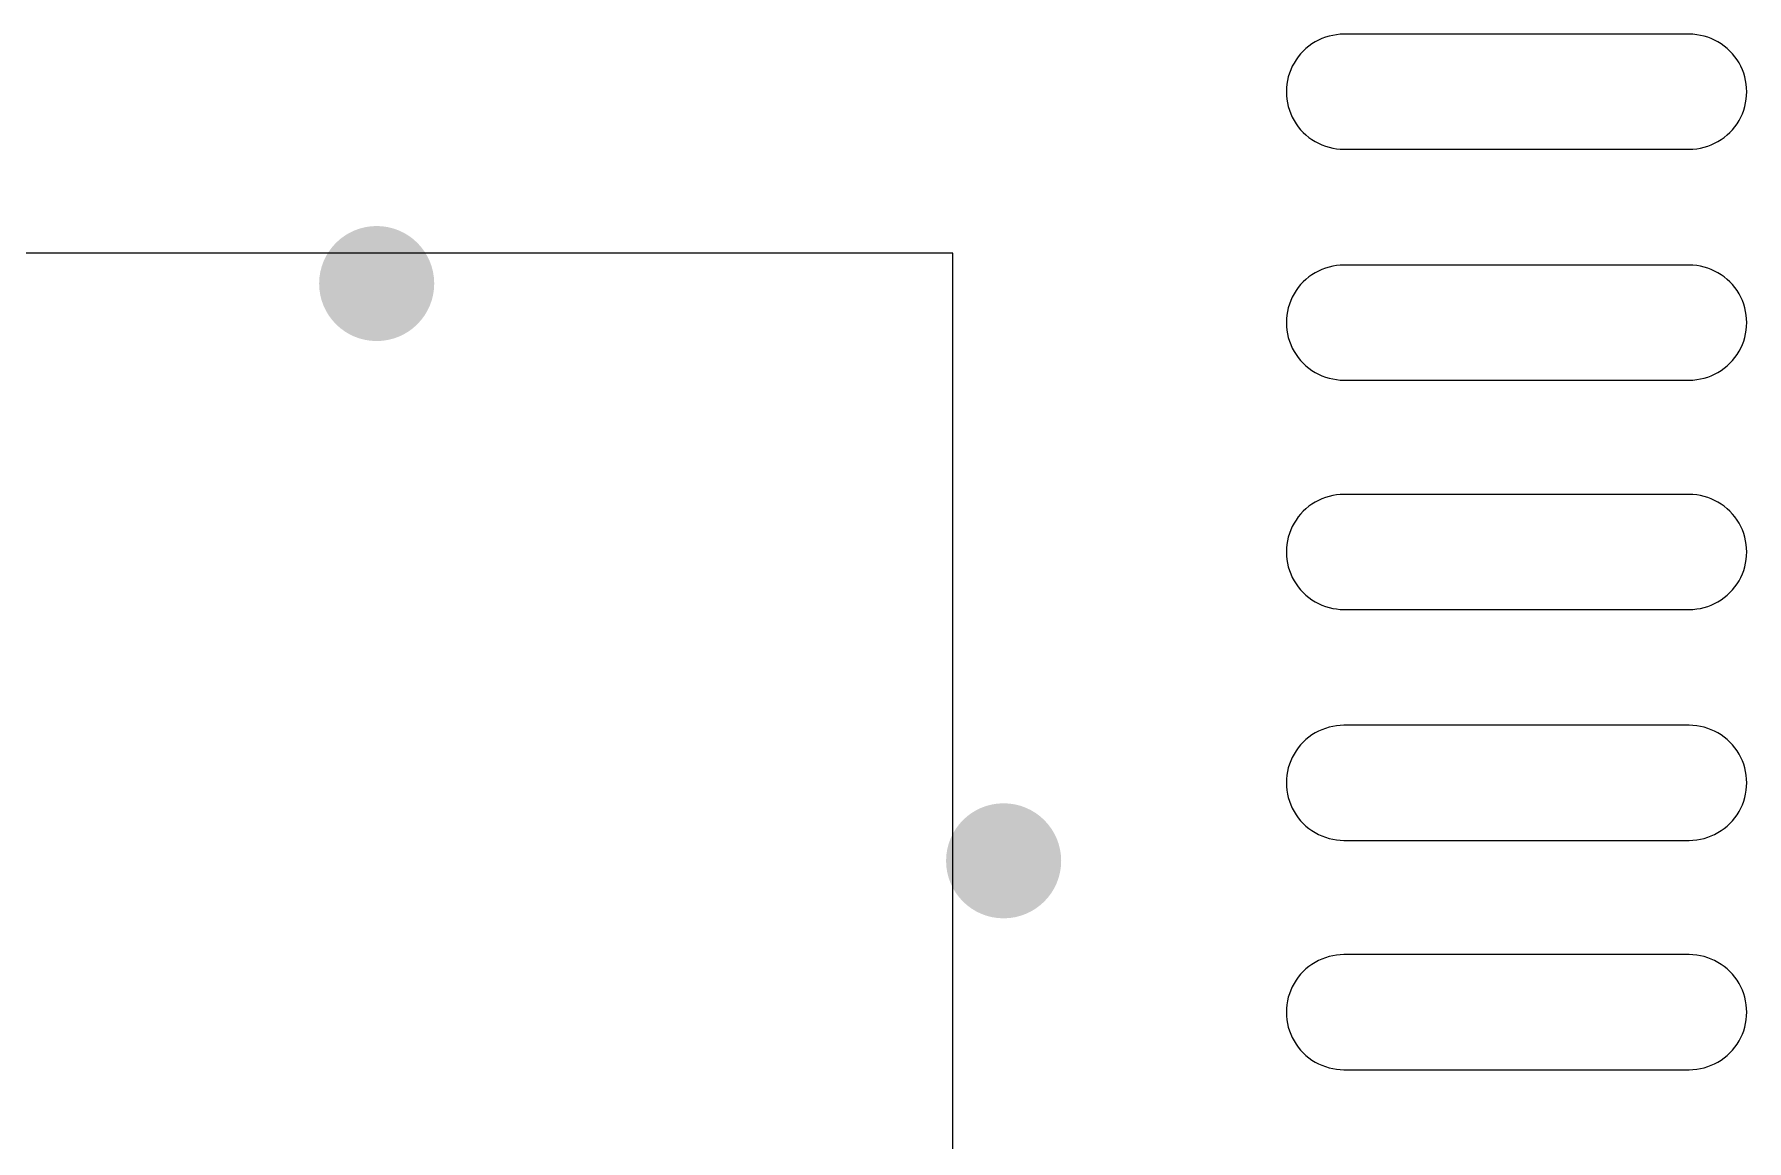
# Model space of a CAD drawing. Header units: inches. Extents: x -6.1 to 65.1, y -0.8 to 59.2.
# Drawn here: x 10.175 to 13.15, y 28.152 to 30.075 of the extents above; entities that cross this region are included whole.
import ezdxf

# ---------------------------------------------------------------- set-up
doc = ezdxf.new("R2010")
doc.units = ezdxf.units.IN
doc.layers.add('Top Paste', color=8, linetype='Continuous')
doc.layers.add('Via Holes', color=16, linetype='Continuous')

# ---------------------------------------------------------------- blocks, each defined once
blk = doc.blocks.new('WQFN_40_L5_0_W5_0_P0_4_BL_EP_78')
at = {"layer": 'Top Paste'}
for p, q in [((-1.52, 1.52), (-1.52, -1.52)), ((-2.8549, -0.1175), (-2.8602, -0.1213)), ((-2.8494, -0.114), (-2.8549, -0.1175)), ((-2.8436, -0.111), (-2.8494, -0.114)), ((-2.8376, -0.1083), (-2.8436, -0.111)), ((-2.8315, -0.106), (-2.8376, -0.1083)), ((-2.8252, -0.1041), (-2.8315, -0.106)), ((-2.8189, -0.1026), (-2.8252, -0.1041)), ((-2.8124, -0.1015), (-2.8189, -0.1026)), ((-2.8059, -0.1009), (-2.8124, -0.1015)), ((-2.7994, -0.1007), (-2.8059, -0.1009)), ((-2.1994, -0.1007), (-2.7994, -0.1007)), ((-2.1928, -0.1009), (-2.1994, -0.1007)), ((-2.1863, -0.1015), (-2.1928, -0.1009)), ((-2.1863, -0.1015), (-2.1863, -0.1015)), ((-2.1799, -0.1026), (-2.1863, -0.1015)), ((-2.1735, -0.1041), (-2.1799, -0.1026)), ((-2.1672, -0.106), (-2.1735, -0.1041)), ((-2.1611, -0.1083), (-2.1672, -0.106)), ((-2.1551, -0.111), (-2.1611, -0.1083)), ((-2.1494, -0.114), (-2.1551, -0.111)), ((-2.1438, -0.1175), (-2.1494, -0.114)), ((-2.1385, -0.1213), (-2.1438, -0.1175)), ((-2.8825, -0.1451), (-2.886, -0.1507)), ((-2.8787, -0.1398), (-2.8825, -0.1451)), ((-2.8745, -0.1347), (-2.8787, -0.1398)), ((-2.8701, -0.1299), (-2.8745, -0.1347)), ((-2.8653, -0.1255), (-2.8701, -0.1299)), ((-2.8602, -0.1213), (-2.8653, -0.1255)), ((-2.1334, -0.1255), (-2.1385, -0.1213)), ((-2.1286, -0.1299), (-2.1334, -0.1255)), ((-2.1242, -0.1347), (-2.1286, -0.1299)), ((-2.12, -0.1398), (-2.1242, -0.1347)), ((-2.1162, -0.1451), (-2.12, -0.1398)), ((-2.1127, -0.1506), (-2.1162, -0.1451)), ((-2.896, -0.1748), (-2.8974, -0.1812)), ((-2.8941, -0.1685), (-2.896, -0.1748)), ((-2.8917, -0.1624), (-2.8941, -0.1685)), ((-2.889, -0.1564), (-2.8917, -0.1624)), ((-2.886, -0.1507), (-2.889, -0.1564)), ((-2.1097, -0.1564), (-2.1127, -0.1506)), ((-2.107, -0.1624), (-2.1097, -0.1564)), ((-2.1047, -0.1685), (-2.107, -0.1624)), ((-2.1028, -0.1748), (-2.1047, -0.1685)), ((-2.1013, -0.1812), (-2.1028, -0.1748)), ((-2.8992, -0.1941), (-2.8994, -0.2007)), ((-2.8994, -0.2007), (-2.8992, -0.2072)), ((-2.8985, -0.1876), (-2.8992, -0.1941)), ((-2.8992, -0.2072), (-2.8985, -0.2137)), ((-2.8974, -0.1812), (-2.8985, -0.1876)), ((-2.1002, -0.1876), (-2.1013, -0.1812)), ((-2.0996, -0.1941), (-2.1002, -0.1876)), ((-2.1002, -0.2137), (-2.0996, -0.2072)), ((-2.0994, -0.2007), (-2.0996, -0.1941)), ((-2.0996, -0.2072), (-2.0994, -0.2007)), ((-2.8985, -0.2137), (-2.8974, -0.2202)), ((-2.8974, -0.2202), (-2.896, -0.2265)), ((-2.896, -0.2265), (-2.8941, -0.2328)), ((-2.8941, -0.2328), (-2.8917, -0.2389)), ((-2.107, -0.2389), (-2.1047, -0.2328)), ((-2.1047, -0.2328), (-2.1028, -0.2265)), ((-2.1028, -0.2265), (-2.1013, -0.2202)), ((-2.1013, -0.2202), (-2.1002, -0.2137)), ((-2.8917, -0.2389), (-2.889, -0.2449)), ((-2.889, -0.2449), (-2.886, -0.2507)), ((-2.886, -0.2507), (-2.8825, -0.2562)), ((-2.8825, -0.2562), (-2.8787, -0.2615)), ((-2.8787, -0.2615), (-2.8745, -0.2666)), ((-2.8745, -0.2666), (-2.8701, -0.2714)), ((-2.1286, -0.2714), (-2.1242, -0.2666)), ((-2.1242, -0.2666), (-2.12, -0.2615)), ((-2.12, -0.2615), (-2.1162, -0.2562)), ((-2.1162, -0.2562), (-2.1127, -0.2506)), ((-2.1127, -0.2506), (-2.1097, -0.2449)), ((-2.1097, -0.2449), (-2.107, -0.2389)), ((-2.8701, -0.2714), (-2.8653, -0.2758)), ((-2.8653, -0.2758), (-2.8602, -0.28)), ((-2.8602, -0.28), (-2.8549, -0.2838)), ((-2.8549, -0.2838), (-2.8493, -0.2873)), ((-2.8493, -0.2873), (-2.8436, -0.2903)), ((-2.8436, -0.2903), (-2.8376, -0.293)), ((-2.8376, -0.293), (-2.8315, -0.2954)), ((-2.8315, -0.2954), (-2.8252, -0.2973)), ((-2.8252, -0.2973), (-2.8189, -0.2987)), ((-2.1799, -0.2987), (-2.1735, -0.2973)), ((-2.1735, -0.2973), (-2.1672, -0.2954)), ((-2.1672, -0.2954), (-2.1611, -0.293)), ((-2.1611, -0.293), (-2.1551, -0.2903)), ((-2.1551, -0.2903), (-2.1493, -0.2873)), ((-2.1493, -0.2873), (-2.1438, -0.2838)), ((-2.1438, -0.2838), (-2.1385, -0.28)), ((-2.1385, -0.28), (-2.1334, -0.2758)), ((-2.1334, -0.2758), (-2.1286, -0.2714)), ((-2.8189, -0.2987), (-2.8124, -0.2998)), ((-2.8124, -0.2998), (-2.8059, -0.3005)), ((-2.8059, -0.3005), (-2.7994, -0.3007)), ((-2.7994, -0.3007), (-2.1994, -0.3007)), ((-2.1994, -0.3007), (-2.1928, -0.3005)), ((-2.1928, -0.3005), (-2.1863, -0.2998)), ((-2.1863, -0.2998), (-2.1799, -0.2987)), ((-2.8315, -0.5047), (-2.8376, -0.5071)), ((-2.8252, -0.5028), (-2.8315, -0.5047)), ((-2.8189, -0.5014), (-2.8252, -0.5028)), ((-2.8124, -0.5003), (-2.8189, -0.5014)), ((-2.8059, -0.4996), (-2.8124, -0.5003)), ((-2.7994, -0.4994), (-2.8059, -0.4996)), ((-2.1994, -0.4994), (-2.7994, -0.4994)), ((-2.1928, -0.4996), (-2.1994, -0.4994)), ((-2.1863, -0.5003), (-2.1928, -0.4996)), ((-2.1863, -0.5003), (-2.1863, -0.5003)), ((-2.1799, -0.5014), (-2.1863, -0.5003)), ((-2.1735, -0.5028), (-2.1799, -0.5014)), ((-2.1672, -0.5047), (-2.1735, -0.5028)), ((-2.1611, -0.5071), (-2.1672, -0.5047)), ((-2.8745, -0.5335), (-2.8787, -0.5386)), ((-2.8701, -0.5287), (-2.8745, -0.5335)), ((-2.8653, -0.5243), (-2.8701, -0.5287)), ((-2.8602, -0.5201), (-2.8653, -0.5243)), ((-2.8549, -0.5163), (-2.8602, -0.5201)), ((-2.8494, -0.5128), (-2.8549, -0.5163)), ((-2.8436, -0.5098), (-2.8494, -0.5128)), ((-2.8376, -0.5071), (-2.8436, -0.5098)), ((-2.1551, -0.5098), (-2.1611, -0.5071)), ((-2.1494, -0.5128), (-2.1551, -0.5098)), ((-2.1438, -0.5163), (-2.1494, -0.5128)), ((-2.1385, -0.5201), (-2.1438, -0.5163)), ((-2.1334, -0.5243), (-2.1385, -0.5201)), ((-2.1286, -0.5287), (-2.1334, -0.5243)), ((-2.1242, -0.5335), (-2.1286, -0.5287)), ((-2.12, -0.5386), (-2.1242, -0.5335)), ((-2.8917, -0.5612), (-2.8941, -0.5673)), ((-2.889, -0.5552), (-2.8917, -0.5612)), ((-2.886, -0.5495), (-2.889, -0.5552)), ((-2.8825, -0.5439), (-2.886, -0.5495)), ((-2.8787, -0.5386), (-2.8825, -0.5439)), ((-2.1162, -0.5439), (-2.12, -0.5386)), ((-2.1127, -0.5494), (-2.1162, -0.5439)), ((-2.1097, -0.5552), (-2.1127, -0.5494)), ((-2.107, -0.5612), (-2.1097, -0.5552)), ((-2.1047, -0.5673), (-2.107, -0.5612)), ((-2.8992, -0.5929), (-2.8994, -0.5994)), ((-2.8985, -0.5864), (-2.8992, -0.5929)), ((-2.8974, -0.5799), (-2.8985, -0.5864)), ((-2.896, -0.5736), (-2.8974, -0.5799)), ((-2.8941, -0.5673), (-2.896, -0.5736)), ((-2.1028, -0.5736), (-2.1047, -0.5673)), ((-2.1013, -0.5799), (-2.1028, -0.5736)), ((-2.1002, -0.5864), (-2.1013, -0.5799)), ((-2.0996, -0.5929), (-2.1002, -0.5864)), ((-2.0994, -0.5994), (-2.0996, -0.5929)), ((-2.8994, -0.5994), (-2.8992, -0.606)), ((-2.8992, -0.606), (-2.8985, -0.6125)), ((-2.8985, -0.6125), (-2.8974, -0.6189)), ((-2.8974, -0.6189), (-2.896, -0.6253)), ((-2.1028, -0.6253), (-2.1013, -0.6189)), ((-2.1013, -0.6189), (-2.1002, -0.6125)), ((-2.1002, -0.6125), (-2.0996, -0.606)), ((-2.0996, -0.606), (-2.0994, -0.5994)), ((-2.896, -0.6253), (-2.8941, -0.6316)), ((-2.8941, -0.6316), (-2.8917, -0.6377)), ((-2.8917, -0.6377), (-2.889, -0.6437)), ((-2.889, -0.6437), (-2.886, -0.6495)), ((-2.886, -0.6495), (-2.8825, -0.655)), ((-2.1162, -0.655), (-2.1127, -0.6494)), ((-2.1127, -0.6494), (-2.1097, -0.6437)), ((-2.1097, -0.6437), (-2.107, -0.6377)), ((-2.107, -0.6377), (-2.1047, -0.6316)), ((-2.1047, -0.6316), (-2.1028, -0.6253)), ((-2.8825, -0.655), (-2.8787, -0.6603)), ((-2.8787, -0.6603), (-2.8745, -0.6654)), ((-2.8745, -0.6654), (-2.8701, -0.6702)), ((-2.8701, -0.6702), (-2.8653, -0.6746)), ((-2.8653, -0.6746), (-2.8602, -0.6788)), ((-2.8602, -0.6788), (-2.8549, -0.6826)), ((-2.8549, -0.6826), (-2.8493, -0.6861)), ((-2.1493, -0.6861), (-2.1438, -0.6826)), ((-2.1438, -0.6826), (-2.1385, -0.6788)), ((-2.1385, -0.6788), (-2.1334, -0.6746)), ((-2.1334, -0.6746), (-2.1286, -0.6702)), ((-2.1286, -0.6702), (-2.1242, -0.6654)), ((-2.1242, -0.6654), (-2.12, -0.6603)), ((-2.12, -0.6603), (-2.1162, -0.655)), ((-2.8493, -0.6861), (-2.8436, -0.6891)), ((-2.8436, -0.6891), (-2.8376, -0.6918)), ((-2.8376, -0.6918), (-2.8315, -0.6941)), ((-2.8315, -0.6941), (-2.8252, -0.696)), ((-2.8252, -0.696), (-2.8189, -0.6975)), ((-2.8189, -0.6975), (-2.8124, -0.6986)), ((-2.8124, -0.6986), (-2.8059, -0.6992)), ((-2.8059, -0.6992), (-2.7994, -0.6994)), ((-2.7994, -0.6994), (-2.1994, -0.6994)), ((-2.1994, -0.6994), (-2.1928, -0.6992)), ((-2.1928, -0.6992), (-2.1863, -0.6986)), ((-2.1863, -0.6986), (-2.1799, -0.6975)), ((-2.1799, -0.6975), (-2.1735, -0.696)), ((-2.1735, -0.696), (-2.1672, -0.6941)), ((-2.1672, -0.6941), (-2.1611, -0.6918)), ((-2.1611, -0.6918), (-2.1551, -0.6891)), ((-2.1551, -0.6891), (-2.1493, -0.6861)), ((-2.8602, -0.9214), (-2.8653, -0.9256)), ((-2.8549, -0.9176), (-2.8602, -0.9214)), ((-2.8494, -0.9141), (-2.8549, -0.9176)), ((-2.8436, -0.9111), (-2.8494, -0.9141)), ((-2.8376, -0.9084), (-2.8436, -0.9111)), ((-2.8315, -0.9061), (-2.8376, -0.9084)), ((-2.8252, -0.9042), (-2.8315, -0.9061)), ((-2.8189, -0.9027), (-2.8252, -0.9042)), ((-2.8124, -0.9016), (-2.8189, -0.9027)), ((-2.8059, -0.901), (-2.8124, -0.9016)), ((-2.7994, -0.9008), (-2.8059, -0.901)), ((-2.8059, -0.901), (-2.8059, -0.901)), ((-2.1994, -0.9008), (-2.7994, -0.9008)), ((-2.1928, -0.901), (-2.1994, -0.9008)), ((-2.1863, -0.9016), (-2.1928, -0.901)), ((-2.1799, -0.9027), (-2.1863, -0.9016)), ((-2.1735, -0.9042), (-2.1799, -0.9027)), ((-2.1672, -0.9061), (-2.1735, -0.9042)), ((-2.1611, -0.9084), (-2.1672, -0.9061)), ((-2.1551, -0.9111), (-2.1611, -0.9084)), ((-2.1494, -0.9141), (-2.1551, -0.9111)), ((-2.1438, -0.9176), (-2.1494, -0.9141)), ((-2.1385, -0.9214), (-2.1438, -0.9176)), ((-2.1334, -0.9256), (-2.1385, -0.9214)), ((-2.886, -0.9508), (-2.889, -0.9565)), ((-2.8825, -0.9452), (-2.886, -0.9508)), ((-2.8787, -0.9399), (-2.8825, -0.9452)), ((-2.8745, -0.9348), (-2.8787, -0.9399)), ((-2.8701, -0.93), (-2.8745, -0.9348)), ((-2.8653, -0.9256), (-2.8701, -0.93)), ((-2.1286, -0.93), (-2.1334, -0.9256)), ((-2.1242, -0.9348), (-2.1286, -0.93)), ((-2.12, -0.9399), (-2.1242, -0.9348)), ((-2.1162, -0.9452), (-2.12, -0.9399)), ((-2.1127, -0.9507), (-2.1162, -0.9452)), ((-2.1097, -0.9565), (-2.1127, -0.9507)), ((-2.8974, -0.9813), (-2.8985, -0.9877)), ((-2.896, -0.9749), (-2.8974, -0.9813)), ((-2.8941, -0.9686), (-2.896, -0.9749)), ((-2.8917, -0.9625), (-2.8941, -0.9686)), ((-2.889, -0.9565), (-2.8917, -0.9625)), ((-2.107, -0.9625), (-2.1097, -0.9565)), ((-2.1047, -0.9686), (-2.107, -0.9625)), ((-2.1028, -0.9749), (-2.1047, -0.9686)), ((-2.1013, -0.9813), (-2.1028, -0.9749)), ((-2.1002, -0.9877), (-2.1013, -0.9813)), ((-2.8992, -0.9942), (-2.8994, -1.0008)), ((-2.8994, -1.0008), (-2.8992, -1.0073)), ((-2.8985, -0.9877), (-2.8992, -0.9942)), ((-2.8992, -1.0073), (-2.8985, -1.0138)), ((-2.0996, -0.9942), (-2.1002, -0.9877)), ((-2.1002, -1.0138), (-2.0996, -1.0073)), ((-2.0994, -1.0008), (-2.0996, -0.9942)), ((-2.0996, -1.0073), (-2.0994, -1.0008)), ((-2.8985, -1.0138), (-2.8974, -1.0203)), ((-2.8974, -1.0203), (-2.896, -1.0266)), ((-2.896, -1.0266), (-2.8941, -1.0329)), ((-2.8941, -1.0329), (-2.8917, -1.039)), ((-2.8917, -1.039), (-2.889, -1.045)), ((-2.1097, -1.045), (-2.107, -1.039)), ((-2.107, -1.039), (-2.1047, -1.0329)), ((-2.1047, -1.0329), (-2.1028, -1.0266)), ((-2.1028, -1.0266), (-2.1013, -1.0203)), ((-2.1013, -1.0203), (-2.1002, -1.0138)), ((-2.889, -1.045), (-2.886, -1.0508)), ((-2.886, -1.0508), (-2.8825, -1.0563)), ((-2.8825, -1.0563), (-2.8787, -1.0616)), ((-2.8787, -1.0616), (-2.8745, -1.0667)), ((-2.8745, -1.0667), (-2.8701, -1.0715)), ((-2.1286, -1.0715), (-2.1242, -1.0667)), ((-2.1242, -1.0667), (-2.12, -1.0616)), ((-2.12, -1.0616), (-2.1162, -1.0563)), ((-2.1162, -1.0563), (-2.1127, -1.0507)), ((-2.1127, -1.0507), (-2.1097, -1.045)), ((-2.8701, -1.0715), (-2.8653, -1.0759)), ((-2.8653, -1.0759), (-2.8602, -1.0801)), ((-2.8602, -1.0801), (-2.8549, -1.0839)), ((-2.8549, -1.0839), (-2.8493, -1.0874)), ((-2.8493, -1.0874), (-2.8436, -1.0904)), ((-2.8436, -1.0904), (-2.8376, -1.0931)), ((-2.8376, -1.0931), (-2.8315, -1.0955)), ((-2.8315, -1.0955), (-2.8252, -1.0974)), ((-2.8252, -1.0974), (-2.8189, -1.0988)), ((-2.8189, -1.0988), (-2.8124, -1.0999)), ((-2.8124, -1.0999), (-2.8059, -1.1006)), ((-2.8059, -1.1006), (-2.7994, -1.1008)), ((-2.7994, -1.1008), (-2.1994, -1.1008)), ((-2.1994, -1.1008), (-2.1928, -1.1006)), ((-2.1928, -1.1006), (-2.1863, -1.0999)), ((-2.1863, -1.0999), (-2.1799, -1.0988)), ((-2.1799, -1.0988), (-2.1735, -1.0974)), ((-2.1735, -1.0974), (-2.1672, -1.0955)), ((-2.1672, -1.0955), (-2.1611, -1.0931)), ((-2.1611, -1.0931), (-2.1551, -1.0904)), ((-2.1551, -1.0904), (-2.1493, -1.0874)), ((-2.1493, -1.0874), (-2.1438, -1.0839)), ((-2.1438, -1.0839), (-2.1385, -1.0801)), ((-2.1385, -1.0801), (-2.1334, -1.0759)), ((-2.1334, -1.0759), (-2.1286, -1.0715)), ((-2.8376, -1.3072), (-2.8436, -1.3099)), ((-2.8315, -1.3048), (-2.8376, -1.3072)), ((-2.8252, -1.3029), (-2.8315, -1.3048)), ((-2.8189, -1.3015), (-2.8252, -1.3029)), ((-2.8124, -1.3004), (-2.8189, -1.3015)), ((-2.8059, -1.2997), (-2.8124, -1.3004)), ((-2.7994, -1.2995), (-2.8059, -1.2997)), ((-2.1994, -1.2995), (-2.7994, -1.2995)), ((-2.1928, -1.2997), (-2.1994, -1.2995)), ((-2.1863, -1.3004), (-2.1928, -1.2997)), ((-2.1863, -1.3004), (-2.1863, -1.3004)), ((-2.1799, -1.3015), (-2.1863, -1.3004)), ((-2.1735, -1.3029), (-2.1799, -1.3015)), ((-2.1672, -1.3048), (-2.1735, -1.3029)), ((-2.1611, -1.3072), (-2.1672, -1.3048)), ((-2.1551, -1.3099), (-2.1611, -1.3072)), ((-2.8787, -1.3387), (-2.8825, -1.344)), ((-2.8745, -1.3336), (-2.8787, -1.3387)), ((-2.8701, -1.3288), (-2.8745, -1.3336)), ((-2.8653, -1.3244), (-2.8701, -1.3288)), ((-2.8602, -1.3202), (-2.8653, -1.3244)), ((-2.8549, -1.3164), (-2.8602, -1.3202)), ((-2.8494, -1.3129), (-2.8549, -1.3164)), ((-2.8436, -1.3099), (-2.8494, -1.3129)), ((-2.1494, -1.3129), (-2.1551, -1.3099)), ((-2.1438, -1.3164), (-2.1494, -1.3129)), ((-2.1385, -1.3202), (-2.1438, -1.3164)), ((-2.1334, -1.3244), (-2.1385, -1.3202)), ((-2.1286, -1.3288), (-2.1334, -1.3244)), ((-2.1242, -1.3336), (-2.1286, -1.3288)), ((-2.12, -1.3387), (-2.1242, -1.3336)), ((-2.1162, -1.344), (-2.12, -1.3387)), ((-2.8941, -1.3674), (-2.896, -1.3737)), ((-2.8917, -1.3613), (-2.8941, -1.3674)), ((-2.889, -1.3553), (-2.8917, -1.3613)), ((-2.886, -1.3496), (-2.889, -1.3553)), ((-2.8825, -1.344), (-2.886, -1.3496)), ((-2.1127, -1.3495), (-2.1162, -1.344)), ((-2.1097, -1.3553), (-2.1127, -1.3495)), ((-2.107, -1.3613), (-2.1097, -1.3553)), ((-2.1047, -1.3674), (-2.107, -1.3613)), ((-2.1028, -1.3737), (-2.1047, -1.3674)), ((-2.8992, -1.393), (-2.8994, -1.3995)), ((-2.8985, -1.3865), (-2.8992, -1.393)), ((-2.8974, -1.38), (-2.8985, -1.3865)), ((-2.896, -1.3737), (-2.8974, -1.38)), ((-2.1013, -1.38), (-2.1028, -1.3737)), ((-2.1002, -1.3865), (-2.1013, -1.38)), ((-2.0996, -1.393), (-2.1002, -1.3865)), ((-2.0994, -1.3995), (-2.0996, -1.393)), ((-2.8994, -1.3995), (-2.8992, -1.4061)), ((-2.8992, -1.4061), (-2.8985, -1.4126)), ((-2.8985, -1.4126), (-2.8974, -1.419)), ((-2.8974, -1.419), (-2.896, -1.4254)), ((-2.896, -1.4254), (-2.8941, -1.4317)), ((-2.1047, -1.4317), (-2.1028, -1.4254)), ((-2.1028, -1.4254), (-2.1013, -1.419)), ((-2.1013, -1.419), (-2.1002, -1.4126)), ((-2.1002, -1.4126), (-2.0996, -1.4061)), ((-2.0996, -1.4061), (-2.0994, -1.3995)), ((-2.8941, -1.4317), (-2.8917, -1.4378)), ((-2.8917, -1.4378), (-2.889, -1.4438)), ((-2.889, -1.4438), (-2.886, -1.4496)), ((-2.886, -1.4496), (-2.8825, -1.4551)), ((-2.8825, -1.4551), (-2.8787, -1.4604)), ((-2.12, -1.4604), (-2.1162, -1.4551)), ((-2.1162, -1.4551), (-2.1127, -1.4495)), ((-2.1127, -1.4495), (-2.1097, -1.4438)), ((-2.1097, -1.4438), (-2.107, -1.4378)), ((-2.107, -1.4378), (-2.1047, -1.4317)), ((-2.8787, -1.4604), (-2.8745, -1.4655)), ((-2.8745, -1.4655), (-2.8701, -1.4703)), ((-2.8701, -1.4703), (-2.8653, -1.4747)), ((-2.8653, -1.4747), (-2.8602, -1.4789)), ((-2.8602, -1.4789), (-2.8549, -1.4827)), ((-2.8549, -1.4827), (-2.8493, -1.4862)), ((-2.8493, -1.4862), (-2.8436, -1.4892)), ((-2.1551, -1.4892), (-2.1493, -1.4862)), ((-2.1493, -1.4862), (-2.1438, -1.4827)), ((-2.1438, -1.4827), (-2.1385, -1.4789)), ((-2.1385, -1.4789), (-2.1334, -1.4747)), ((-2.1334, -1.4747), (-2.1286, -1.4703)), ((-2.1286, -1.4703), (-2.1242, -1.4655)), ((-2.1242, -1.4655), (-2.12, -1.4604)), ((-2.8436, -1.4892), (-2.8376, -1.4919)), ((-2.8376, -1.4919), (-2.8315, -1.4942)), ((-2.8315, -1.4942), (-2.8252, -1.4961)), ((-2.8252, -1.4961), (-2.8189, -1.4976)), ((-2.8189, -1.4976), (-2.8124, -1.4987)), ((-2.8124, -1.4987), (-2.8059, -1.4993)), ((-2.8059, -1.4993), (-2.7994, -1.4995)), ((-2.7994, -1.4995), (-2.1994, -1.4995)), ((-2.1994, -1.4995), (-2.1928, -1.4993)), ((-2.1928, -1.4993), (-2.1863, -1.4987)), ((-2.1863, -1.4987), (-2.1799, -1.4976)), ((-2.1799, -1.4976), (-2.1735, -1.4961)), ((-2.1735, -1.4961), (-2.1672, -1.4942)), ((-2.1672, -1.4942), (-2.1611, -1.4919)), ((-2.1611, -1.4919), (-2.1551, -1.4892)), ((-1.52, -1.52), (1.52, -1.52)), ((-2.8653, -1.7257), (-2.8701, -1.7301)), ((-2.8602, -1.7215), (-2.8653, -1.7257)), ((-2.8549, -1.7177), (-2.8602, -1.7215)), ((-2.8494, -1.7142), (-2.8549, -1.7177)), ((-2.8436, -1.7112), (-2.8494, -1.7142)), ((-2.8376, -1.7085), (-2.8436, -1.7112)), ((-2.8315, -1.7062), (-2.8376, -1.7085)), ((-2.8252, -1.7043), (-2.8315, -1.7062)), ((-2.8189, -1.7028), (-2.8252, -1.7043)), ((-2.8124, -1.7017), (-2.8189, -1.7028)), ((-2.8059, -1.7011), (-2.8124, -1.7017)), ((-2.7994, -1.7009), (-2.8059, -1.7011)), ((-2.8059, -1.7011), (-2.8059, -1.7011)), ((-2.1994, -1.7009), (-2.7994, -1.7009)), ((-2.1928, -1.7011), (-2.1994, -1.7009)), ((-2.1863, -1.7017), (-2.1928, -1.7011)), ((-2.1799, -1.7028), (-2.1863, -1.7017)), ((-2.1735, -1.7043), (-2.1799, -1.7028)), ((-2.1672, -1.7062), (-2.1735, -1.7043)), ((-2.1611, -1.7085), (-2.1672, -1.7062)), ((-2.1551, -1.7112), (-2.1611, -1.7085)), ((-2.1494, -1.7142), (-2.1551, -1.7112)), ((-2.1438, -1.7177), (-2.1494, -1.7142)), ((-2.1385, -1.7215), (-2.1438, -1.7177)), ((-2.1334, -1.7257), (-2.1385, -1.7215)), ((-2.1286, -1.7301), (-2.1334, -1.7257)), ((-2.886, -1.7509), (-2.889, -1.7566)), ((-2.8825, -1.7453), (-2.886, -1.7509)), ((-2.8787, -1.74), (-2.8825, -1.7453)), ((-2.8745, -1.7349), (-2.8787, -1.74)), ((-2.8701, -1.7301), (-2.8745, -1.7349)), ((-2.1242, -1.7349), (-2.1286, -1.7301)), ((-2.12, -1.74), (-2.1242, -1.7349)), ((-2.1162, -1.7453), (-2.12, -1.74)), ((-2.1127, -1.7508), (-2.1162, -1.7453)), ((-2.1097, -1.7566), (-2.1127, -1.7508)), ((-2.8974, -1.7814), (-2.8985, -1.7878)), ((-2.896, -1.775), (-2.8974, -1.7814)), ((-2.8941, -1.7687), (-2.896, -1.775)), ((-2.8917, -1.7626), (-2.8941, -1.7687)), ((-2.889, -1.7566), (-2.8917, -1.7626)), ((-2.107, -1.7626), (-2.1097, -1.7566)), ((-2.1047, -1.7687), (-2.107, -1.7626)), ((-2.1028, -1.775), (-2.1047, -1.7687)), ((-2.1013, -1.7814), (-2.1028, -1.775)), ((-2.1002, -1.7878), (-2.1013, -1.7814)), ((-2.8992, -1.7943), (-2.8994, -1.8009)), ((-2.8994, -1.8009), (-2.8992, -1.8074)), ((-2.8985, -1.7878), (-2.8992, -1.7943)), ((-2.8992, -1.8074), (-2.8985, -1.8139)), ((-2.8985, -1.8139), (-2.8974, -1.8204)), ((-2.1013, -1.8204), (-2.1002, -1.8139)), ((-2.0996, -1.7943), (-2.1002, -1.7878)), ((-2.1002, -1.8139), (-2.0996, -1.8074)), ((-2.0994, -1.8009), (-2.0996, -1.7943)), ((-2.0996, -1.8074), (-2.0994, -1.8009)), ((-2.8974, -1.8204), (-2.896, -1.8267)), ((-2.896, -1.8267), (-2.8941, -1.833)), ((-2.8941, -1.833), (-2.8917, -1.8391)), ((-2.8917, -1.8391), (-2.889, -1.8451)), ((-2.1097, -1.8451), (-2.107, -1.8391)), ((-2.107, -1.8391), (-2.1047, -1.833)), ((-2.1047, -1.833), (-2.1028, -1.8267)), ((-2.1028, -1.8267), (-2.1013, -1.8204)), ((-2.889, -1.8451), (-2.886, -1.8509)), ((-2.886, -1.8509), (-2.8825, -1.8564)), ((-2.8825, -1.8564), (-2.8787, -1.8617)), ((-2.8787, -1.8617), (-2.8745, -1.8668)), ((-2.8745, -1.8668), (-2.8701, -1.8716)), ((-2.8701, -1.8716), (-2.8653, -1.876)), ((-2.1334, -1.876), (-2.1286, -1.8716)), ((-2.1286, -1.8716), (-2.1242, -1.8668)), ((-2.1242, -1.8668), (-2.12, -1.8617)), ((-2.12, -1.8617), (-2.1162, -1.8564)), ((-2.1162, -1.8564), (-2.1127, -1.8508)), ((-2.1127, -1.8508), (-2.1097, -1.8451)), ((-2.8653, -1.876), (-2.8602, -1.8802)), ((-2.8602, -1.8802), (-2.8549, -1.884)), ((-2.8549, -1.884), (-2.8493, -1.8875)), ((-2.8493, -1.8875), (-2.8436, -1.8905)), ((-2.8436, -1.8905), (-2.8376, -1.8932)), ((-2.8376, -1.8932), (-2.8315, -1.8956)), ((-2.8315, -1.8956), (-2.8252, -1.8975)), ((-2.8252, -1.8975), (-2.8189, -1.8989)), ((-2.8189, -1.8989), (-2.8124, -1.9)), ((-2.8124, -1.9), (-2.8059, -1.9007)), ((-2.8059, -1.9007), (-2.7994, -1.9009)), ((-2.7994, -1.9009), (-2.1994, -1.9009)), ((-2.1994, -1.9009), (-2.1928, -1.9007)), ((-2.1928, -1.9007), (-2.1863, -1.9)), ((-2.1863, -1.9), (-2.1799, -1.8989)), ((-2.1799, -1.8989), (-2.1735, -1.8975)), ((-2.1735, -1.8975), (-2.1672, -1.8956)), ((-2.1672, -1.8956), (-2.1611, -1.8932)), ((-2.1611, -1.8932), (-2.1551, -1.8905)), ((-2.1551, -1.8905), (-2.1493, -1.8875)), ((-2.1493, -1.8875), (-2.1438, -1.884)), ((-2.1438, -1.884), (-2.1385, -1.8802)), ((-2.1385, -1.8802), (-2.1334, -1.876))]:
    blk.add_line(p, q, dxfattribs=at)

msp = doc.modelspace()

# ---------------------------------------------------------------- hatches: boundary and pattern name
at = {"layer": 'Via Holes'}
h = msp.add_hatch(color=7, dxfattribs=at)
edge = h.paths.add_edge_path()
edge.add_arc((10.7696, 29.6418), 0.1, 0, 360)
h = msp.add_hatch(color=7, dxfattribs=at)
edge = h.paths.add_edge_path()
edge.add_arc((11.859, 28.6382), 0.1, 0, 360)

# ---------------------------------------------------------------- block references
at = {"rotation": 180}
msp.add_blockref('WQFN_40_L5_0_W5_0_P0_4_BL_EP_78', (10.2509, 28.1744), dxfattribs=at)

doc.saveas('drawing.dxf')
